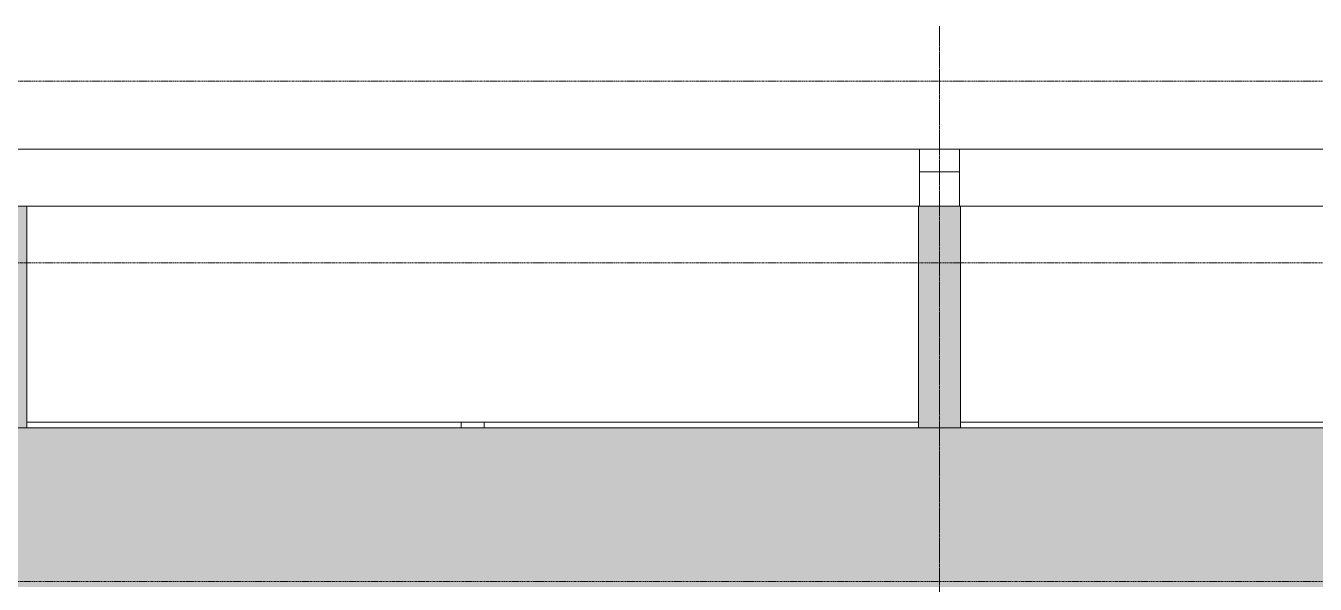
# Model space of a CAD drawing. Header units: millimetres. Extents: x 25061 to 259291, y -8723 to 35400.
# Drawn here: x 181485 to 192810, y 29375 to 34286 of the extents above; entities that cross this region are included whole.
import ezdxf

# ---------------------------------------------------------------- set-up
doc = ezdxf.new("R2010")
doc.units = ezdxf.units.MM
doc.linetypes.add('Centre', pattern=[31.75, 6.35, -4.7625, 15.875, -4.7625])
doc.linetypes.add('Grid Line', pattern=[22.225, 12.7, -3.175, 3.175, -3.175])
for name, color, linetype, lineweight in [('0-2', 50, 'Continuous', 5), ('A-FLOR-2', 7, 'Continuous', 9), ('A-FLOR-LEVL-2', 51, 'Centre', 9), ('A-WALL', 113, 'Continuous', 9), ('A-WALL-PATT-3', 111, 'Continuous', 5), ('I-WALL', 2, 'Continuous', 9), ('S-BEAM-3', 7, 'Continuous', 9), ('S-COLS', 52, 'Continuous', 9), ('S-COLS-1', 7, 'Continuous', 9), ('S-GRID-1', 1, 'Grid Line', 9)]:
    doc.layers.add(name, color=color, linetype=linetype, lineweight=lineweight)

# ---------------------------------------------------------------- blocks, each defined once
blk = doc.blocks.new('NCV_TKTC_KET CAU_rvt-2-TKCS_MẶT CẮT 2')
at = {"layer": 'A-FLOR-2'}
for p, q in [((-91928, 33200), (-91578, 33200)), ((-91578, 33000), (-91928, 33000))]:
    blk.add_line(p, q, dxfattribs=at)
at = {"layer": 'S-BEAM-3'}
for p, q in [((-99778, 33200), (-91928, 33200)), ((-91928, 32700), (-91928, 33200)), ((-91578, 33200), (-83728, 33200)), ((-91578, 33200), (-91578, 32700)), ((-99768, 32700), (-91938, 32700)), ((-91568, 32700), (-83738, 32700))]:
    blk.add_line(p, q, dxfattribs=at)
at = {"layer": 'S-COLS-1'}
for p, q in [((-99778, 33200), (-100128, 33200)), ((-91578, 33200), (-91928, 33200))]:
    blk.add_line(p, q, dxfattribs=at)
blk = doc.blocks.new('G1_SOF - BO TRU - 200x200-3061822-TKCS_MẶT CẮT 2')
at = {"layer": 'S-COLS'}
for p, q in [((-48853, 30750), (-48853, 30800)), ((-48653, 30800), (-48853, 30800)), ((-48653, 30800), (-48653, 30750))]:
    blk.add_line(p, q, dxfattribs=at)

msp = doc.modelspace()

# ---------------------------------------------------------------- hatches: boundary and pattern name
at = {"layer": 'A-WALL-PATT-3'}
for points in [[(181125.2, 30750), (181495.2, 30750), (181495.1, 32700), (181125.2, 32700)], [(189695.2, 30750), (189695.2, 32700), (189325.2, 32700), (189325.2, 30750)], [(173820.2, 29350), (175010.2, 29350), (175010.2, 29400), (175020.2, 29400), (175020.2, 29350), (203735.2, 29350), (203735.2, 29400), (204085.2, 29400), (204085.2, 29350), (226600.2, 29350), (226600.2, 29400), (227810.1, 29400), (227810.1, 30750), (173820.2, 30750), (173820.2, 29451.9)]]:
    msp.add_hatch(color=256, dxfattribs=at).paths.add_polyline_path(points)

# ---------------------------------------------------------------- linework, layer by layer
at = {"layer": 'A-FLOR-LEVL-2'}
for p, q in [((147110.2, 33800), (255566.7, 33800)), ((147110.2, 32200), (255566.7, 32200)), ((147110.2, 29400), (255566.7, 29400))]:
    msp.add_line(p, q, dxfattribs=at)
at = {"layer": 'A-WALL'}
for p, q in [((181495.2, 32700), (181125.2, 32700)), ((181495.2, 30750), (181495.2, 32700)), ((189695.2, 32700), (189325.2, 32700)), ((189325.2, 32700), (189325.2, 30750)), ((189695.2, 30750), (189695.2, 32700)), ((189325.2, 30800), (181495.2, 30800)), ((197525.2, 30800), (189695.2, 30800))]:
    msp.add_line(p, q, dxfattribs=at)
at = {"layer": 'I-WALL'}
msp.add_line((227800.2, 30750), (173820.2, 30750), dxfattribs=at)
at = {"layer": 'S-GRID-1'}
for p, q in [((189510.2, 30285.9), (189510.2, 34285.9)), ((189510.2, -3283.1), (189510.2, 30285.9))]:
    msp.add_line(p, q, dxfattribs=at)

# ---------------------------------------------------------------- block references
at = {"layer": '0-2'}
msp.add_blockref('NCV_TKTC_KET CAU_rvt-2-TKCS_MẶT CẮT 2', (281262.8, 0), dxfattribs=at)
at = {"layer": 'S-COLS'}
msp.add_blockref('G1_SOF - BO TRU - 200x200-3061822-TKCS_MẶT CẮT 2', (234162.8, 0), dxfattribs=at)

doc.saveas('drawing.dxf')
